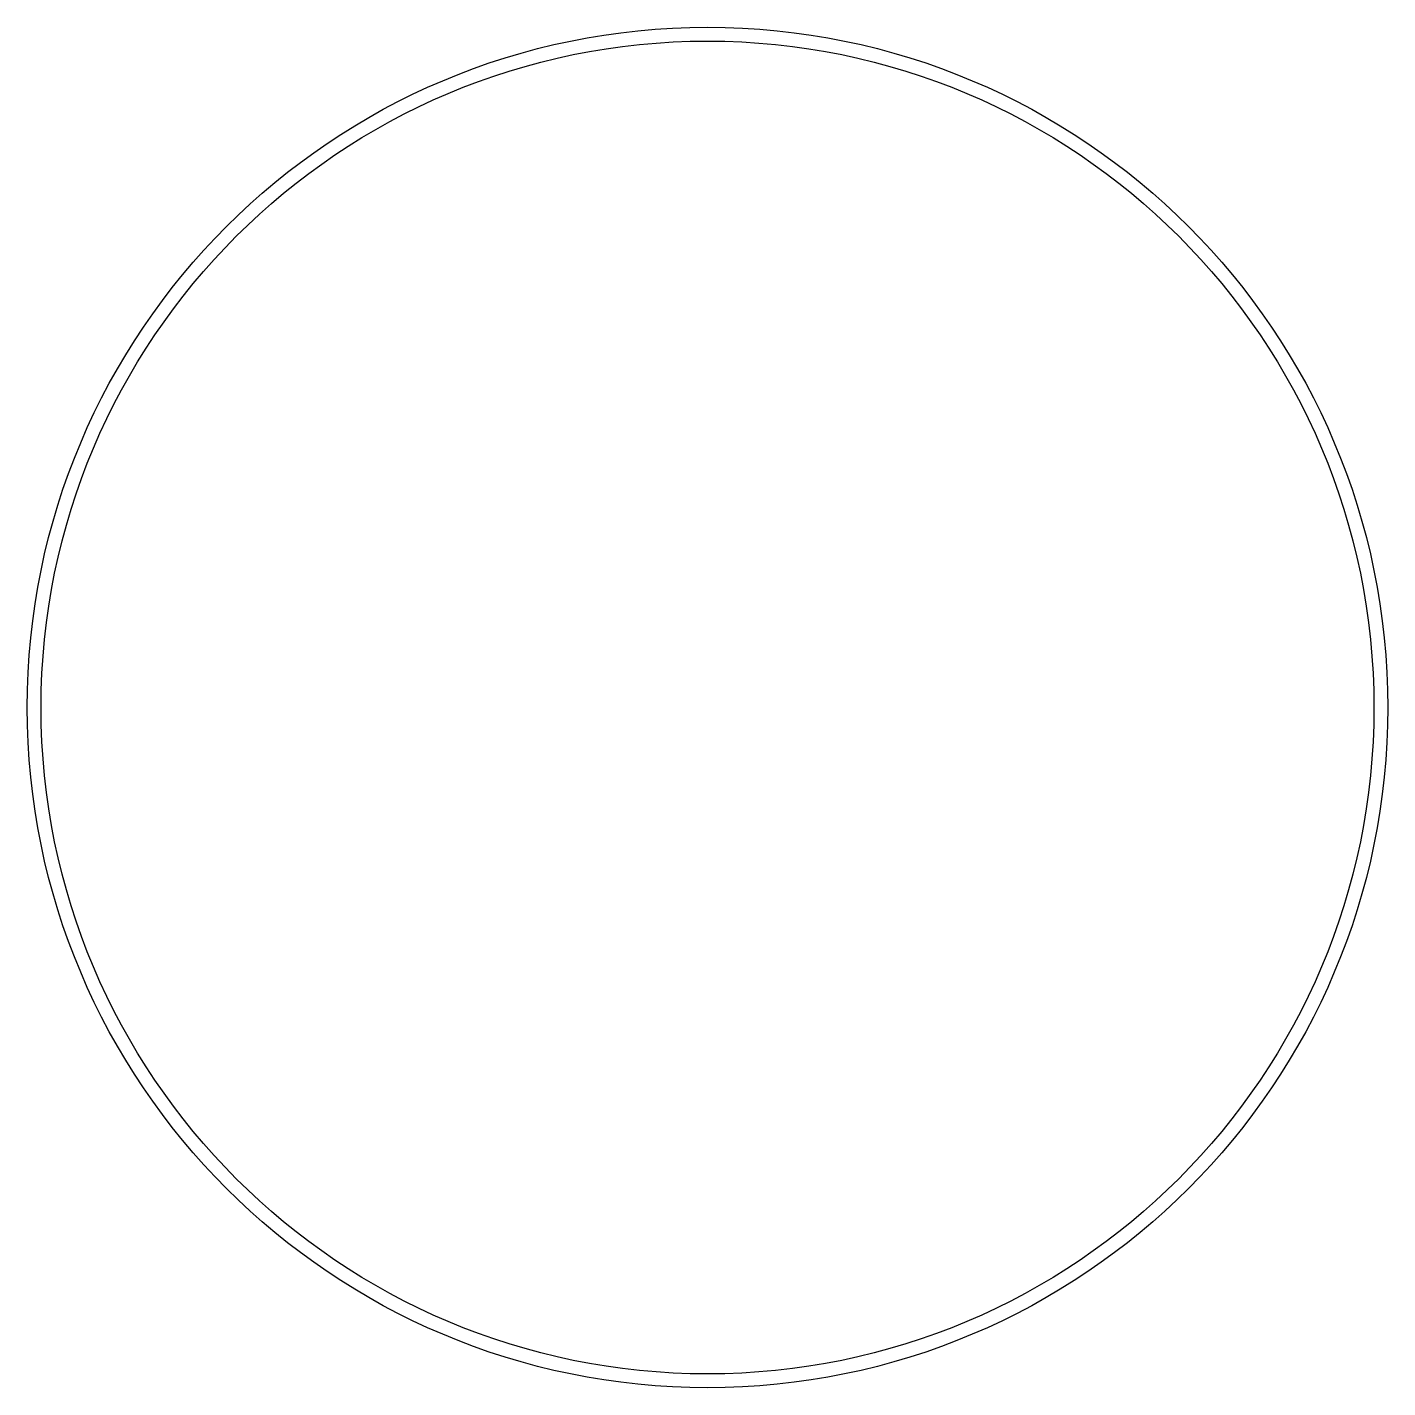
# Model space of a CAD drawing. Header units: millimetres. Extents: x -49 to 49, y -49 to 49.
import ezdxf

# ---------------------------------------------------------------- set-up
doc = ezdxf.new("R2010")
doc.units = ezdxf.units.MM

msp = doc.modelspace()

# ---------------------------------------------------------------- linework, layer by layer
at = {"color": 7, "linetype": 'Continuous'}
for radius in [49, 48]:
    msp.add_circle((0, 0), radius, dxfattribs=at)

doc.saveas('drawing.dxf')
